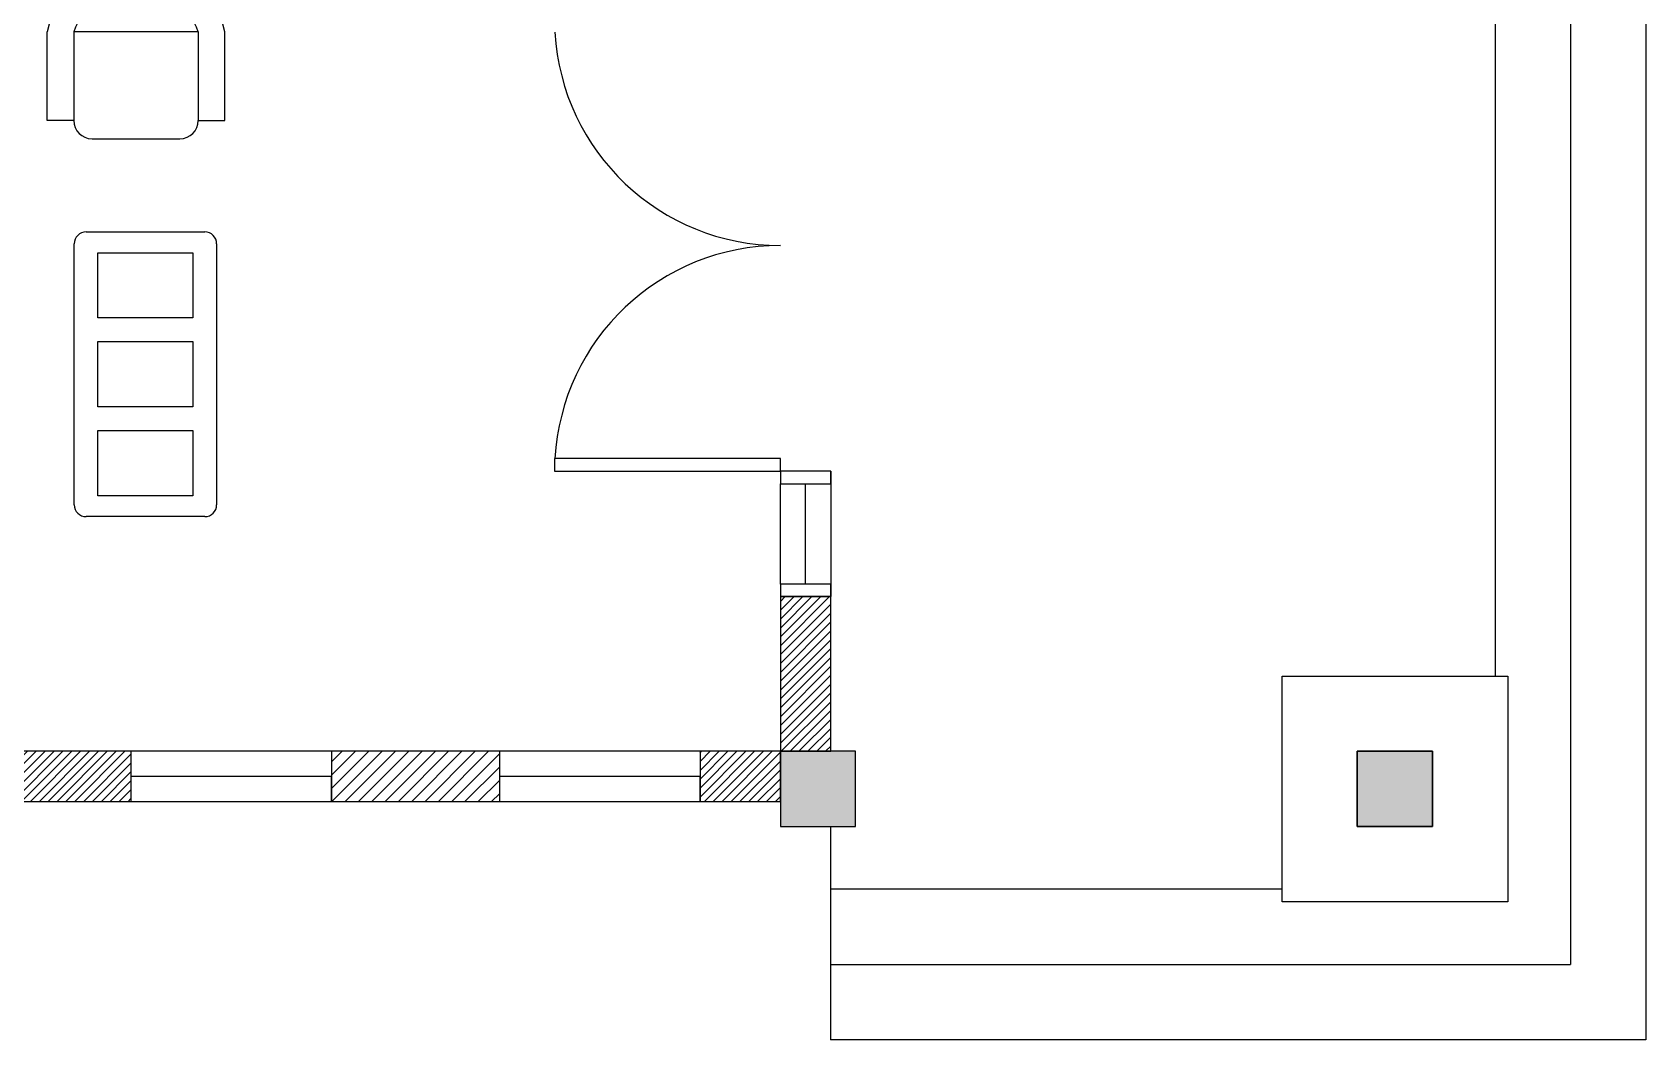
# Model space of a CAD drawing. Header units: millimetres. Extents: x 2361 to 18711, y 31828 to 42097.
# Drawn here: x 12279 to 18711, y 31828 to 35845 of the extents above; entities that cross this region are included whole.
import ezdxf

# ---------------------------------------------------------------- set-up
doc = ezdxf.new("R2010")
doc.units = ezdxf.units.MM
doc.header["$MEASUREMENT"] = 0

# ---------------------------------------------------------------- blocks, each defined once
blk = doc.blocks.new('LOUNGRND')
at = {"linetype": 'Continuous'}
for p, q in [((10.5, -12), (-10.5, -12)), ((-10.5, -26.913), (-10.5, -26.9121)), ((10.5, -26.913), (10.5, -26.9121)), ((-7.413, -30), (7.413, -30))]:
    blk.add_line(p, q, dxfattribs=at)
for points in [[(-10.5, -12), (-10.5, -12), (-10.5, -26.9121), (-15, -26.9121), (-15, -12)], [(10.5, -12), (10.5, -12), (10.5, -26.9121), (15, -26.9121), (15, -12)]]:
    blk.add_lwpolyline(points, dxfattribs=at)
for centre, radius, start, end in [((0, -15.375), 15.375, 12.68038, 167.3196), ((0, -15.6), 11.1, 18.92464, 161.0754), ((-7.413, -26.913), 3.087, 180, 270), ((7.413, -26.913), 3.087, 270, 0)]:
    blk.add_arc(centre, radius, start, end, dxfattribs=at)
blk = doc.blocks.new('TBLWGLAS')
at = {"linetype": 'Continuous'}
for p, q in [((-22, 0), (22, 0)), ((-24, -22), (-24, -2)), ((24, -2), (24, -22)), ((-20.5, -20), (-20.5, -4)), ((-20.5, -4), (-9.5, -4)), ((-9.5, -4), (-9.5, -20)), ((-5.5, -20), (-5.5, -4)), ((-5.5, -4), (5.5, -4)), ((5.5, -4), (5.5, -20)), ((9.5, -20), (9.5, -4)), ((9.5, -4), (20.5, -4)), ((20.5, -4), (20.5, -20)), ((-9.5, -20), (-20.5, -20)), ((5.5, -20), (-5.5, -20)), ((20.5, -20), (9.5, -20)), ((22, -24), (-22, -24))]:
    blk.add_line(p, q, dxfattribs=at)
for centre, start, end in [((-22, -2), 90, 180), ((22, -2), 0, 90), ((-22, -22), 180, 270), ((22, -22), 270, 0)]:
    blk.add_arc(centre, 2, start, end, dxfattribs=at)

msp = doc.modelspace()

# ---------------------------------------------------------------- hatches: boundary and pattern name
at = {"true_color": 0xffffff}
h = msp.add_hatch(dxfattribs=at)
h.set_pattern_fill('ANSI31', scale=300)
h.paths.add_polyline_path([(14141.1, 32977.7), (13472.1, 32977.7), (13472.1, 32777.7), (14141.1, 32777.7)])
h.paths.add_polyline_path([(11109.9, 41177.7), (10913.9, 41177.7), (10913.9, 40977.7), (11109.9, 40977.7)])
h.paths.add_polyline_path([(5359.9, 41177.7), (4559.9, 41177.7), (4559.9, 40977.7), (5359.9, 40977.7)])
h = msp.add_hatch(color=7, dxfattribs=at)
h.dxf.hatch_style = 1
h.paths.add_polyline_path([(17861.4, 37677.7), (17561.4, 37677.7), (17561.4, 37377.7), (17861.4, 37377.7)])
h.paths.add_polyline_path([(17863, 32977.7), (17563, 32977.7), (17563, 32677.7), (17863, 32677.7)])
h = msp.add_hatch(dxfattribs=at)
h.set_pattern_fill('ANSI31', scale=200)
h.paths.add_polyline_path([(15462.2, 33594.7), (15261.4, 33594.7), (15261.4, 32977.7), (15462.2, 32977.7)])
h = msp.add_hatch(dxfattribs=at)
h.set_pattern_fill('ANSI31', scale=200)
h.paths.add_polyline_path([(11409.9, 32977.7), (11409.9, 32777.7), (12672.1, 32777.7), (12672.1, 32977.7)])
h = msp.add_hatch(dxfattribs=at)
h.set_pattern_fill('ANSI31', scale=200)
h.paths.add_polyline_path([(15261.4, 32777.7), (15261.4, 32977.7), (14941.1, 32977.7), (14941.1, 32777.7)])
h = msp.add_hatch(color=7, dxfattribs=at)
h.dxf.hatch_style = 1
h.paths.add_polyline_path([(15561.4, 32977.7), (15261.4, 32977.7), (15261.4, 32677.7), (15561.4, 32677.7)])

# ---------------------------------------------------------------- linework, layer by layer
at = {"color": 6}
for p, q in [((18711.4, 38527.7), (18711.4, 31827.7)), ((18411.4, 38227.7), (18411.4, 32127.7)), ((18111.4, 37077.7), (18111.4, 33277.7)), ((15461.4, 32677.7), (15461.4, 31827.7)), ((17261.4, 32427.7), (15461.4, 32427.7)), ((15461.4, 32127.7), (18411.4, 32127.7)), ((18711.4, 31827.7), (15461.4, 31827.7))]:
    msp.add_line(p, q, dxfattribs=at)
at = {"color": 5}
for p, q in [((15261.4, 34094.7), (15261.4, 34044.7)), ((15462.2, 34094.7), (15462.2, 34044.7)), ((15462.2, 34094.7), (15462.2, 33594.7)), ((15261.4, 33644.7), (15261.4, 34044.7)), ((15361.4, 33644.7), (15361.4, 34044.7))]:
    msp.add_line(p, q, dxfattribs=at)
at = {"color": 1}
for p, q in [((12672.1, 32977.7), (12672.1, 32777.7)), ((13472.1, 32977.7), (13472.1, 32777.7)), ((13472.1, 32977.7), (13472.1, 32777.7)), ((14141.1, 32977.7), (14141.1, 32777.7)), ((14941.1, 32977.7), (14941.1, 32777.7)), ((14941.1, 32977.7), (14941.1, 32777.7)), ((13472.1, 32877.7), (12672.1, 32877.7)), ((13472.1, 32777.7), (13472.1, 32877.7)), ((13472.1, 32777.7), (13472.1, 32877.7)), ((14941.1, 32877.7), (14141.1, 32877.7)), ((14941.1, 32777.7), (14941.1, 32877.7)), ((14941.1, 32777.7), (14941.1, 32877.7))]:
    msp.add_line(p, q, dxfattribs=at)
at = {"color": 5}
for points in [[(15261.4, 34144.7), (14361.4, 34144.7), (14361.4, 34094.7), (15261.4, 34094.7)], [(15261.4, 34044.7), (15462.2, 34044.7), (15462.2, 34094.7), (15261.4, 34094.7)], [(15261.4, 33594.7), (15462.2, 33594.7), (15462.2, 33644.7), (15261.4, 33644.7)]]:
    msp.add_lwpolyline(points, close=True, dxfattribs=at)
at = {"color": 3}
for points in [[(15261.4, 32977.7), (15462.2, 32977.7), (15462.2, 33594.7), (15261.4, 33594.7)], [(15261.4, 32977.7), (11409.9, 32977.7), (11409.9, 32777.7), (15261.4, 32777.7)], [(15261.4, 32677.7), (15561.4, 32677.7), (15561.4, 32977.7), (15261.4, 32977.7)], [(17561.4, 32677.7), (17861.4, 32677.7), (17861.4, 32977.7), (17561.4, 32977.7)]]:
    msp.add_lwpolyline(points, close=True, dxfattribs=at)
for points in [[(17261.4, 33277.7), (18161.4, 33277.7), (18161.4, 32377.7), (17261.4, 32377.7)], [(17561.4, 32977.7), (17861.4, 32977.7), (17861.4, 32677.7), (17561.4, 32677.7)]]:
    msp.add_lwpolyline(points, close=True)
msp.add_lwpolyline([(11410.9, 32777.7), (15261.4, 32777.7)], dxfattribs=at)
at = {"color": 5}
for centre, start, end in [((15261.4, 35894.7), 183.18474, 270), ((15261.4, 34094.7), 90, 176.81526)]:
    msp.add_arc(centre, 900, start, end, dxfattribs=at)

# ---------------------------------------------------------------- block references
at = {"xscale": 23.64963953171264, "yscale": 23.64963953171264, "zscale": 23.64963953171264}
msp.add_blockref('LOUNGRND', (12692.3, 36129.7), dxfattribs=at)
at = {"xscale": 23.64963953170809, "yscale": 23.64963953170809, "zscale": 23.64963953170809, "rotation": 90}
msp.add_blockref('TBLWGLAS', (12446.2, 34481.1), dxfattribs=at)

doc.saveas('drawing.dxf')
